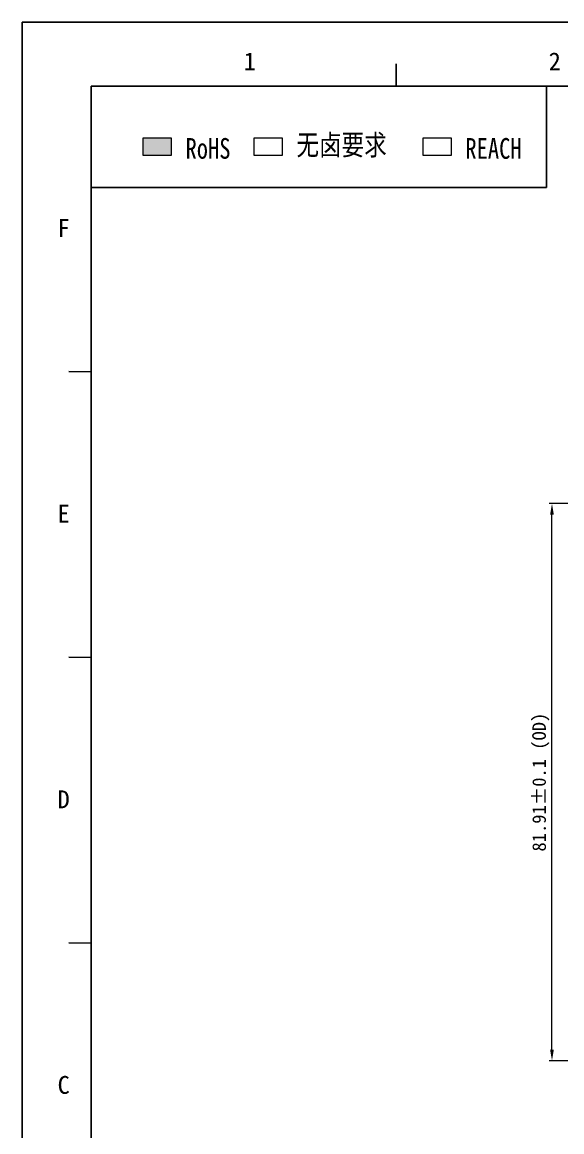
# Model space of a CAD drawing. Header units: millimetres. Extents: x -1946 to -1567, y 579 to 849.
# Drawn here: x -1946.4 to -1867, y 685.8 to 848.9 of the extents above; entities that cross this region are included whole.
import ezdxf

# ---------------------------------------------------------------- set-up
doc = ezdxf.new("R2010")
doc.units = ezdxf.units.MM
doc.header["$LTSCALE"] = 16.335
doc.header["$PDMODE"] = 3
doc.header["$PDSIZE"] = 0.3125
doc.layers.get('0').update_dxf_attribs({"linetype": 'CONTINUOUS'})
doc.layers.get('Defpoints').update_dxf_attribs({"linetype": 'CONTINUOUS'})
doc.layers.add('dim', color=8, linetype='CONTINUOUS')
doc.styles.add('C-E02$0$RT', font='ROMANT.SHX', dxfattribs={"bigfont": 'AllInOneBig.shx'})
doc.styles.get("Standard").update_dxf_attribs({"font": 'txt', "width": 0.8, "bigfont": 'AllInOneBig.shx'})
doc.styles.add('宝明', font='simhei.ttf')
doc.dimstyles.new('STANDARD 03$0', dxfattribs={"dimscale": 0, "dimtxt": 1.5, "dimasz": 1.3, "dimexe": 0.8, "dimexo": 0.5, "dimgap": 0.5, "dimtad": 1, "dimzin": 0, "dimdsep": 46, "dimtxsty": 'C-E02$0$RT', "dimcen": 1, "dimclrd": 3, "dimclre": 3, "dimclrt": 3, "dimadec": 0, "dimazin": 0, "dimtfac": 1, "dimtmove": 0, "dimatfit": 3, "dimfxl": 1, "dimtolj": 1, "dimtzin": 0, "dimlwd": -1, "dimarcsym": 0})

# ---------------------------------------------------------------- blocks, each defined once
blk = doc.blocks.new('*D17')
at = {"color": 3, "lineweight": 9, "transparency": 16777216}
for p, q in [((-1848.34, 778.12), (-1868.89, 778.12)), ((-1868.49, 697.81), (-1868.49, 776.52)), ((-1848.34, 696.21), (-1868.89, 696.21))]:
    blk.add_line(p, q, dxfattribs=at)
at = {"color": 3, "transparency": 16777216}
for points in [[(-1868.76, 776.52), (-1868.22, 776.52), (-1868.49, 778.12)], [(-1868.76, 697.81), (-1868.22, 697.81), (-1868.49, 696.21)]]:
    blk.add_solid(points, dxfattribs=at)
at = {"layer": 'Defpoints', "color": 0, "transparency": 16777216}
for p in [(-1868.49, 778.12), (-1847.94, 778.12), (-1847.94, 696.21)]:
    blk.add_point(p, dxfattribs=at)
at = {"color": 3, "transparency": 16777216, "insert": (-1870.12, 737.17), "char_height": 2, "attachment_point": 5, "rotation": 90, "style": '宝明'}
blk.add_mtext('\\A1;81.91%%P0.1 (OD)', dxfattribs=at)

msp = doc.modelspace()

# ---------------------------------------------------------------- hatches: boundary and pattern name
at = {"layer": 'dim', "lineweight": 0}
msp.add_hatch(color=2, dxfattribs=at).paths.add_polyline_path([(-1928.623, 831.909), (-1924.495, 831.909), (-1924.495, 829.329), (-1928.623, 829.329)])

# ---------------------------------------------------------------- linework, layer by layer
at = {"color": 7, "linetype": 'Continuous'}
for p, q in [((-1946.421, 578.654), (-1946.421, 848.909)), ((-1946.421, 848.909), (-1567.397, 848.909)), ((-1891.408, 839.494), (-1891.408, 842.775)), ((-1936.274, 839.494), (-1936.274, 587.517)), ((-1577.339, 839.494), (-1936.274, 839.494)), ((-1936.274, 797.498), (-1939.555, 797.523)), ((-1936.274, 755.502), (-1939.555, 755.527)), ((-1936.274, 713.505), (-1939.555, 713.531))]:
    msp.add_line(p, q, dxfattribs=at)
at = {"color": 2, "linetype": 'Continuous'}
msp.add_lwpolyline([(-1869.299, 839.494), (-1869.299, 824.61), (-1936.274, 824.61)], dxfattribs=at)
at = {"layer": 'dim', "color": 2, "lineweight": 0}
for points in [[(-1928.623, 831.909), (-1924.495, 831.909), (-1924.495, 829.329), (-1928.623, 829.329)], [(-1912.305, 831.909), (-1908.177, 831.909), (-1908.177, 829.329), (-1912.305, 829.329)], [(-1887.461, 831.909), (-1883.333, 831.909), (-1883.333, 829.329), (-1887.461, 829.329)]]:
    msp.add_lwpolyline(points, close=True, dxfattribs=at)

# ---------------------------------------------------------------- texts
at = {"color": 7, "linetype": 'Continuous', "style": '宝明'}
for s, p in [('1', (-1913.841, 841.837)), ('2', (-1868.974, 841.837)), ('F', (-1941.213, 817.322)), ('E', (-1941.213, 775.326)), ('D', (-1941.213, 733.33)), ('C', (-1941.213, 691.334))]:
    msp.add_text(s, height=2.625, dxfattribs=at).set_placement(p)
at = {"color": 2, "lineweight": 0, "char_height": 3.04385, "width": 87.27269, "attachment_point": 1}
for s, insert in [('\\fsimsun|b0|i0|c134|p54;\\H1x;无卤要求', (-1906.08, 832.387)), ('\\fsimsun|b0|i0|c134|p54;\\H1x;RoHS', (-1922.398, 831.871)), ('\\fsimsun|b0|i0|c134|p54;\\H1x;REACH', (-1881.236, 831.871))]:
    msp.add_mtext(s, dxfattribs=dict(at, insert=insert))

# ---------------------------------------------------------------- dimensions: what is measured, and where the dimension line sits
dim = msp.add_linear_dim(base=(-1868.491, 778.122), p1=(-1847.94, 696.212), p2=(-1847.94, 778.122), angle=90, text='<>%%P0.1 (OD)', dimstyle='STANDARD 03$0', override={"dimscale": 1, "dimtxt": 2, "dimasz": 1.6, "dimexe": 0.3998, "dimexo": 0.3998, "dimgap": 0.3998, "dimtxsty": '宝明', "dimcen": 2, "dimfxl": 0.8, "dimlwd": 9, "dimlwe": 9})
dim.commit()
dim.dimension.update_dxf_attribs({"geometry": '*D17', "text_midpoint": (-1870.121, 737.167)})

doc.saveas('drawing.dxf')
